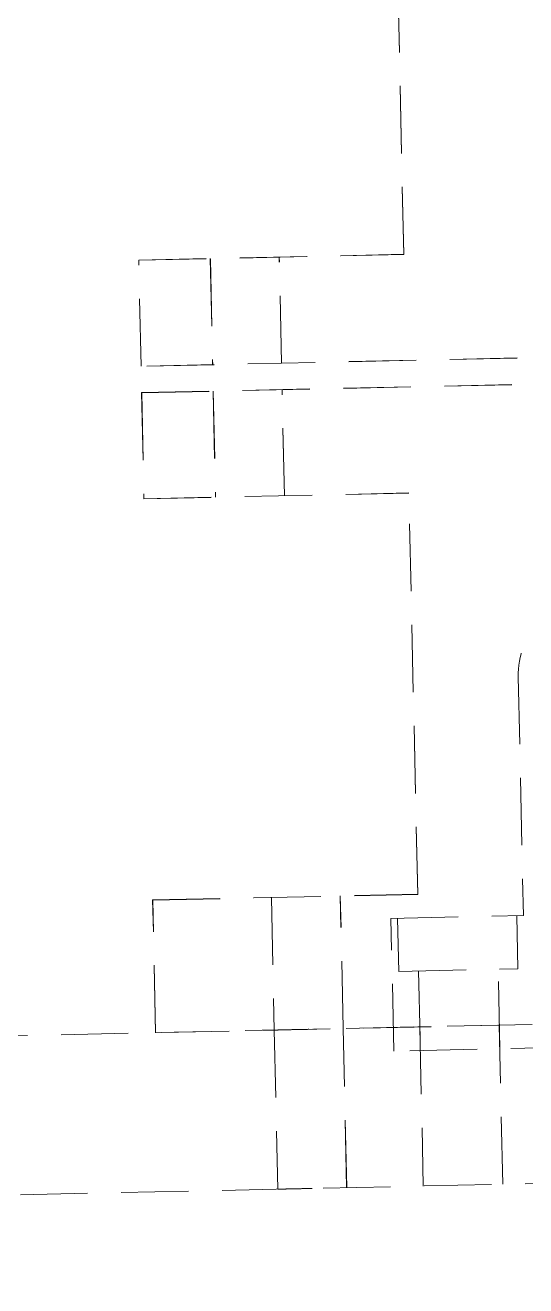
# Model space of a CAD drawing. Header units: millimetres. Extents: x 0 to 420, y 0 to 297.
# Drawn here: x 82.75 to 92.2, y 207.34 to 231.11 of the extents above; entities that cross this region are included whole.
import ezdxf

# ---------------------------------------------------------------- set-up
doc = ezdxf.new("R2010")
doc.units = ezdxf.units.MM
doc.linetypes.add('HIDDEN', pattern=[1.905, 1.27, -0.635])

msp = doc.modelspace()

# ---------------------------------------------------------------- linework, layer by layer
at = {"color": 7, "linetype": 'HIDDEN', "lineweight": 18}
for p, q in [((89.895, 226.784), (89.42, 248.556)), ((89.894, 226.786), (89.421, 248.559)), ((84.895, 226.677), (89.894, 226.786)), ((84.896, 226.675), (89.895, 226.784)), ((87.588, 224.735), (87.545, 226.735)), ((87.589, 224.733), (87.546, 226.732)), ((84.939, 224.678), (84.895, 226.677)), ((84.94, 224.675), (84.896, 226.675)), ((86.245, 226.707), (86.289, 224.707)), ((86.246, 226.704), (86.29, 224.705)), ((93.937, 224.873), (84.939, 224.678)), ((93.938, 224.871), (84.94, 224.675)), ((84.95, 224.178), (93.948, 224.374)), ((84.951, 224.175), (93.949, 224.371)), ((84.95, 224.178), (84.993, 222.178)), ((84.951, 224.175), (84.994, 222.176)), ((86.299, 224.207), (86.343, 222.208)), ((86.3, 224.205), (86.344, 222.205)), ((87.643, 222.236), (87.599, 224.235)), ((87.644, 222.234), (87.6, 224.233)), ((84.993, 222.178), (89.992, 222.287)), ((84.994, 222.176), (89.993, 222.285)), ((90.157, 214.722), (89.992, 222.287)), ((90.158, 214.72), (89.993, 222.285)), ((92.054, 218.819), (92.152, 214.32)), ((85.158, 214.614), (90.157, 214.722)), ((85.212, 212.114), (85.158, 214.614)), ((85.159, 214.611), (90.158, 214.72)), ((85.214, 212.112), (85.159, 214.611)), ((87.397, 214.662), (87.452, 212.163)), ((87.399, 214.66), (87.453, 212.16)), ((88.751, 212.191), (88.697, 214.69)), ((88.753, 212.189), (88.698, 214.688)), ((89.653, 214.266), (92.152, 214.32)), ((89.707, 211.766), (89.653, 214.266)), ((89.778, 214.268), (89.799, 213.268)), ((92.049, 213.318), (92.027, 214.317)), ((147.213, 213.463), (85.212, 212.114)), ((141.835, 213.348), (68.042, 211.739)), ((141.835, 213.346), (85.214, 212.112)), ((89.799, 213.268), (92.049, 213.318)), ((90.174, 213.277), (90.207, 211.777)), ((91.707, 211.81), (91.674, 213.309)), ((90.197, 212.222), (90.263, 209.222)), ((91.762, 209.255), (91.697, 212.254)), ((87.452, 212.162), (87.517, 209.163)), ((87.453, 212.162), (87.519, 209.163)), ((88.817, 209.191), (88.751, 212.19)), ((88.818, 209.191), (88.753, 212.19)), ((102.704, 212.05), (89.707, 211.766)), ((141.068, 210.33), (68.107, 208.739))]:
    msp.add_line(p, q, dxfattribs=at)
at = {"color": 7, "linetype": 'Continuous', "lineweight": 25}
msp.add_circle((99.742, 222.444), 43.065, dxfattribs=at)
at = {"color": 7, "linetype": 'HIDDEN', "lineweight": 18}
msp.add_arc((93.554, 218.852), 1.5, 91.2492, 181.2492, dxfattribs=at)
for points in [[(87.452, 212.162), (87.459, 212.162), (87.472, 212.162), (87.571, 212.164), (87.718, 212.168), (87.901, 212.172), (88.04, 212.175), (88.102, 212.176)], [(87.517, 209.163), (87.524, 209.163), (87.537, 209.163), (87.636, 209.165), (87.783, 209.168), (87.966, 209.172), (88.105, 209.175), (88.167, 209.177)]]:
    msp.add_open_spline(points, degree=3, knots=[0, 0, 0, 0, 0.210205, 0.409623, 0.590448, 0.819175, 1, 1, 1, 1], dxfattribs=at)

doc.saveas('drawing.dxf')
